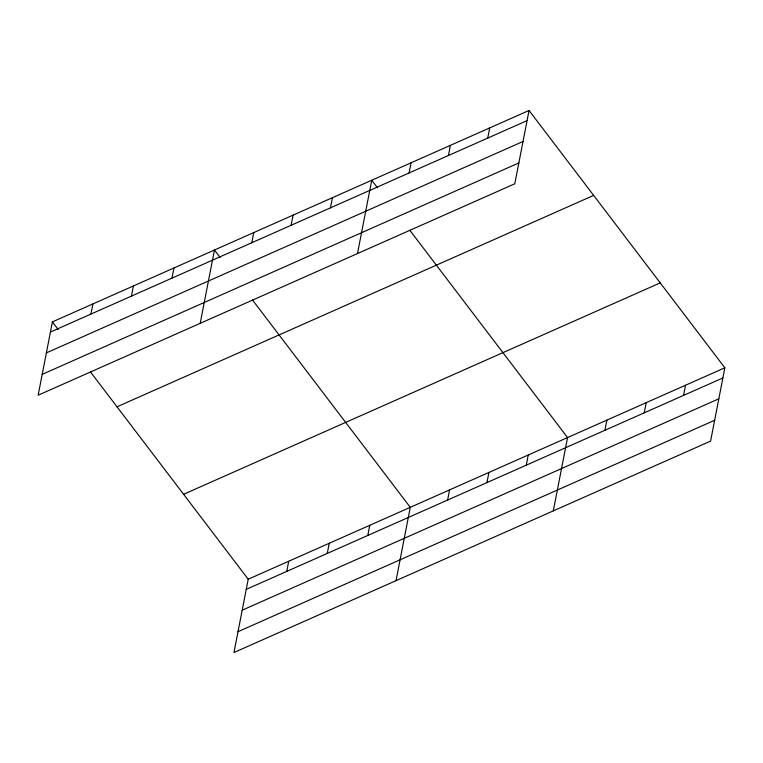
<?xml version="1.0" encoding="UTF-8"?>
<svg xmlns="http://www.w3.org/2000/svg" width="763" height="763" viewBox="0 0 763 763"><rect width="100%" height="100%" fill="white"/><g stroke="black" fill="none" stroke-linecap="round" stroke-linejoin="round"><path stroke-width="1.14" d="M52.399 321.891L38.15 395.205L514.787 183.788L529.036 110.473L52.399 321.891L58.141 329.435M90.94 314.079L92.914 303.922M131.455 296.111L133.43 285.944M171.971 278.142L173.945 267.975M200.202 323.321L214.46 250.006L220.202 257.56M251.8 242.729L253.774 232.562M291.123 225.285L293.097 215.128M90.454 371.896L248.213 579.212L233.964 652.527L710.601 441.109L724.85 367.795L529.036 110.473M330.446 207.851L332.42 197.684M286.754 571.401L288.729 561.244M357.494 253.554L371.743 180.24L377.485 187.793M327.27 553.433L329.244 543.266M409.092 172.963L411.066 162.805M367.785 535.464L369.759 525.297M448.415 155.518L450.389 145.361M396.026 580.643L410.275 507.328L252.505 300.012M487.738 138.084L489.712 127.917M447.614 500.051L449.598 489.884M486.937 482.607L488.921 472.45M526.26 465.172L528.234 455.006M553.309 510.876L567.558 437.561L409.798 230.245M604.906 430.284L606.881 420.127M644.23 412.84L646.204 402.683M683.553 395.406L685.527 385.239M50.425 332.048L527.061 120.64M46.371 352.887L523.008 141.479M42.203 374.366L518.83 162.948M117.016 406.803L593.652 195.395M183.597 494.29L660.233 282.882M248.213 579.212L724.85 367.795M246.239 589.37L722.876 377.962M242.186 610.209L718.822 398.801M238.018 631.688L714.654 420.27"/></g></svg>
